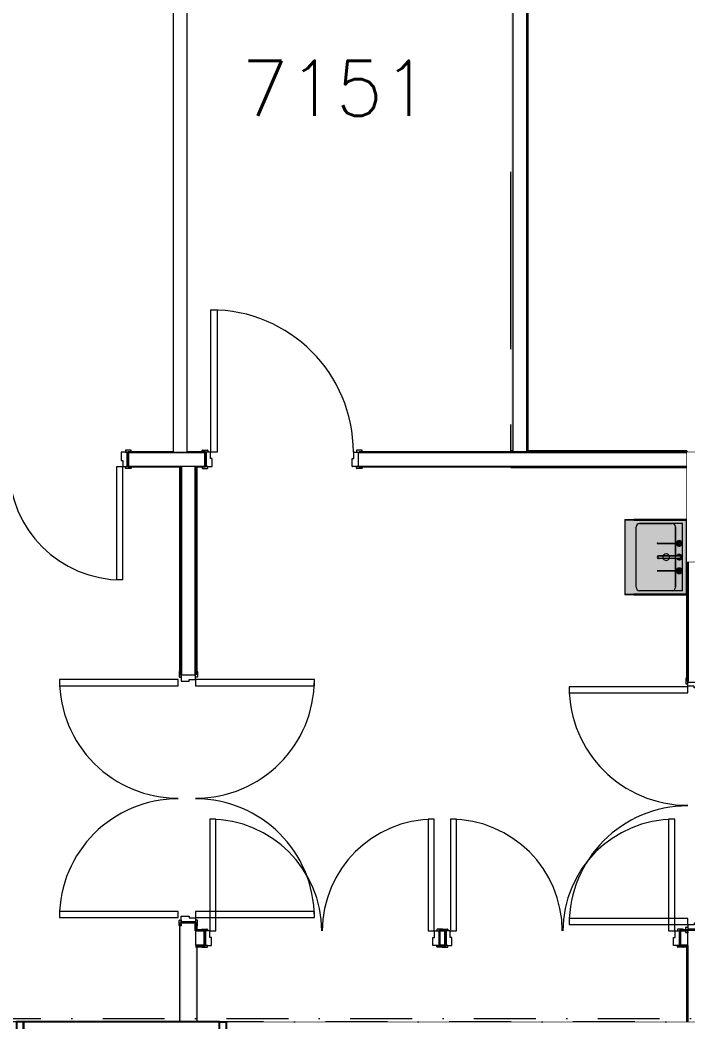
# Model space of a CAD drawing. Header units: millimetres. Extents: x -68474 to 336725, y -113450 to 40976.
# Drawn here: x 174750 to 179609, y -42750 to -35454 of the extents above; entities that cross this region are included whole.
import ezdxf

# ---------------------------------------------------------------- set-up
doc = ezdxf.new("R2010")
doc.units = ezdxf.units.MM
doc.header["$LTSCALE"] = 900
doc.linetypes.add('DASHDOT', pattern=[1, 0.5, -0.25, 0, -0.25])
for name, color, linetype, lineweight in [('9', 7, 'Continuous', 5), ('A-DETL-GENF', 92, 'Continuous', 15), ('A-DOOR', 31, 'Continuous', 15), ('A-WALL', 113, 'Continuous', 15), ('I-WALL', 2, 'Continuous', 15), ('P-SANR-FIXT', 6, 'Continuous', 15)]:
    doc.layers.add(name, color=color, linetype=linetype, lineweight=lineweight)
for name, color, linetype in [('s5152a$0$20', 7, 'Continuous'), ('s5152a$0$23', 7, 'Continuous'), ('s5152a$0$6', 7, 'Continuous'), ('s5152a$0$ROOM-NO', 4, 'Continuous')]:
    doc.layers.add(name, color=color, linetype=linetype)
doc.styles.add('s5152a$0$STANDARD', font='SIMPLEX')

# ---------------------------------------------------------------- blocks, each defined once
blk = doc.blocks.new('Basic Wall _ A-Gypsum Block-Internal-100mm-WithSkimCoat - ___-2801831-Level 7 - Proposed Works_GBP Submission 1')
at = {"layer": 'I-WALL'}
h = blk.add_hatch(color=31, dxfattribs=at)
h.paths.add_polyline_path([(178438.6, -38600), (178446.5, -38600), (178446.5, -34047.5), (178436.5, -34047.5), (178436.5, -38600)], flags=0)
h.paths.add_polyline_path([(178436.5, -33942.5), (178446.5, -33942.5), (178446.5, -28277.5), (178436.5, -28277.5), (178436.5, -29999.2)], flags=0)
for q in [(178446.5, -34047.5), (178436.5, -38600)]:
    blk.add_line((178446.5, -38600), q, dxfattribs=at)
blk = doc.blocks.new('Basic Wall _ A-Gypsum Block-Internal-100mm-WithSkimCoat - ___-2801830-Level 7 - Proposed Works_GBP Submission 1')
at = {"layer": 'I-WALL'}
h = blk.add_hatch(color=31, dxfattribs=at)
h.paths.add_polyline_path([(178331.5, -38600), (178331, -33812.5), (178321.5, -33812.5), (178321.5, -33840), (178324, -33840), (178324, -36560), (178321.5, -36560), (178321.5, -37850), (178324, -37850), (178324, -38400), (178321.5, -38400), (178321.5, -38600), (178329.3, -38600)], flags=0)
h.paths.add_polyline_path([(178331.5, -33707.5), (178331.5, -28277.5), (178321.5, -28277.7), (178321.5, -29135), (178331, -29135), (178331, -33685), (178321.5, -33685), (178321.5, -33707.5), (178331, -33707.5)], flags=0)
for p, q in [((178321.5, -37850), (178321.5, -36560)), ((178321.5, -38600), (178321.5, -38400)), ((178331.5, -38600), (178321.5, -38600))]:
    blk.add_line(p, q, dxfattribs=at)
blk = doc.blocks.new('Basic Wall _ A-Gypsum Block-Internal-100mm-WithSkimCoat - ___-2801801-Level 7 - Proposed Works_GBP Submission 1')
at = {"layer": 'I-WALL'}
blk.add_hatch(color=31, dxfattribs=at).paths.add_polyline_path([(178334, -38600.5), (179600, -38600), (179600, -38590.5), (178436.5, -38590.5), (178436.5, -38600), (178331.5, -38600), (178331.5, -38590.5), (178320, -38590.5), (178320, -38600.5), (178331.5, -38600.5)], flags=0)
for p, q in [((178331.5, -38590.5), (178320, -38590.5)), ((179600, -38590.5), (178436.5, -38590.5)), ((179600, -38590.5), (179600, -38600))]:
    blk.add_line(p, q, dxfattribs=at)
blk = doc.blocks.new('Basic Wall _ A-Gypsum Block-Internal-100mm-WithSkimCoat - ___-2801800-Level 7 - Proposed Works_GBP Submission 1')
at = {"layer": 'I-WALL'}
blk.add_hatch(color=31, dxfattribs=at).paths.add_polyline_path([(178320, -38715.5), (179600, -38715.5), (179600, -38705.5), (178320, -38705.5)], flags=0)
blk.add_line((179600, -38715.5), (178320, -38715.5), dxfattribs=at)
blk = doc.blocks.new('Basic Wall _ A-Gypsum Block-Internal-100mm-WithSkimCoat - ___-2801865-Level 7 - Proposed Works_GBP Submission 1')
at = {"layer": 'I-WALL'}
blk.add_hatch(color=31, dxfattribs=at).paths.add_polyline_path([(179607.5, -40220), (179607.5, -39400), (179600, -39400), (179600, -39640), (179597.5, -39640), (179597.5, -40220)], flags=0)
blk.add_line((179597.5, -39640), (179597.5, -40220), dxfattribs=at)
blk = doc.blocks.new('BASIN TYPE B - Wall mounted sink with 200mm min_ upstand on back and both sides - all stainless steel grade 316 finish-V9-Level 7 - Proposed Works_GBP Submission 1')
at = {"layer": 'P-SANR-FIXT'}
for points in [[(275, 115), (275, 500), (-275, 500), (-275, 115), (-270, 115), (-270, 495), (270, 495), (270, 115)], [(-100, 455), (-100, 465), (-114.1, 459.1), (-120, 445), (-114.1, 430.9), (-101, 425.4), (-101.8, 436), (-108.7, 440.5), (-107.6, 450.6), (-101, 454.4)], [(-100, 435), (-100, 436), (-107.8, 440.5), (-106.7, 450.1), (-108.7, 448.1), (-107.6, 439.4), (-101.8, 436)], [(-100, 445), (-100, 447.6), (-102.2, 446.4), (-100, 450), (-100, 454), (-107.8, 449.5), (-106.9, 440), (-100, 436), (-100, 440.2)], [(-80, 445), (-85.9, 459.1), (-100, 465), (-99.1, 454.5), (-91.3, 449.5), (-92.2, 439.5), (-99, 435), (-99, 425.4), (-85.9, 430.9), (-81, 442.5)], [(-92.2, 449.5), (-100, 454), (-100, 442.4), (-97.8, 443.6), (-100, 440), (-100, 436), (-92.2, 440.5)], [(-91.3, 450), (-92.2, 449.5), (-92.8, 440.2), (-91.3, 441.9)], [(0.1, 465), (-14, 459.1), (-19.9, 445), (-14, 430.9), (-7.5, 428.1), (-6.4, 451.3), (0.1, 455)], [(0.1, 453.1), (-0.8, 454.5), (-8.6, 450), (-7.5, 445), (-6.5, 448.8), (-3.7, 451.5), (0.1, 452.5)], [(7.5, 297), (7.2, 446.9), (5.2, 445.3), (6.5, 448.8), (3.8, 451.5), (0, 452.5), (-3.7, 451.5), (-6.5, 448.8), (-7.5, 445), (-7.1, 294.4), (-3.8, 290.3), (1.3, 289.4), (5.8, 292), (7.3, 295.8)], [(20.1, 445), (14.2, 459.1), (0.1, 465), (0.1, 455), (8.8, 450), (8.8, 440), (7.5, 437.9), (7.5, 428.1), (14.2, 430.9), (19.1, 442.5)], [(8.8, 447.5), (8.2, 450.3), (0.1, 455), (0.6, 452.4), (3.8, 451.5), (6.5, 448.7), (6.5, 446.3), (7.2, 446.9), (8.8, 440.1), (8.8, 446.9)], [(100, 455), (100, 465), (85.9, 459.1), (80, 445), (85.9, 430.9), (99, 425.4), (98.2, 436), (91.3, 440.5), (92.2, 450.5), (99.1, 454.5)], [(100, 454), (99.1, 454.5), (91.3, 449), (92.2, 439.5), (92.2, 440.5), (92.2, 449.5), (93.6, 450.3)], [(100, 445), (100, 454), (92.2, 449.5), (93.1, 440), (100, 436), (100, 442.4)], [(120, 445), (114.1, 459.1), (100, 465), (101, 454.4), (108.7, 449.5), (107.8, 439.5), (101, 435), (101, 425.4), (114.1, 430.9), (119, 442.5)], [(107.8, 449.5), (100, 454), (100, 436), (107.8, 440.5)], [(108.7, 450), (107.8, 449.5), (107.8, 440.5), (108.7, 441), (108.7, 445)], [(-99, 435), (-101, 435), (-100, 393), (-99, 393)], [(-99, 380.1), (-99, 393), (-101, 393), (-101, 357.7), (-99, 357.7), (-99, 368)], [(101, 435), (99, 435), (100, 393), (101, 393)], [(101, 368), (101, 393), (99, 393), (99, 357.7), (101, 357.7), (101, 363.6)], [(-99, 313.8), (-99, 357.7), (-101, 357.7), (-101, 313.8)], [(-99, 306), (-99, 313.8), (-101, 313.8), (-101, 306)], [(-99, 290), (-99, 300), (-101, 300), (-101, 290)], [(10, 295), (8.7, 300), (3.8, 290.3), (-1.5, 289.4), (-5.8, 292), (-7.5, 297), (-8.7, 300), (-10, 294.6), (-8.7, 290), (-5, 286.3), (0, 285), (5, 286.3), (8.8, 290.3), (9.9, 294.4)], [(101, 357.7), (99, 357.7), (99, 313.8), (101, 313.8)], [(101, 309), (101, 313.8), (99, 313.8), (99, 306), (101, 306)], [(101, 300), (99, 300), (99, 290), (101, 290)]]:
    blk.add_hatch(color=51, dxfattribs=at).paths.add_polyline_path(points, flags=0)
h = blk.add_hatch(color=51, dxfattribs=at)
h.paths.add_polyline_path([(270, 50), (270, 495), (-270, 495), (-270, 50), (201, 50)], flags=0)
h.paths.add_polyline_path([(245, 393), (244.1, 150.6), (241.7, 144.5), (237.7, 139.3), (232.5, 135.4), (226.5, 132.9), (220, 132), (-226.5, 132.9), (-232.5, 135.4), (-237.7, 139.3), (-241.7, 144.5), (-244.1, 150.6), (-245, 157), (-244.1, 399.4), (-241.7, 405.5), (-237.7, 410.7), (-232.5, 414.6), (-226.5, 417.1), (-220, 418), (-101, 418), (-101, 425.4), (-114.1, 430.9), (-120, 445), (-114.1, 459.1), (-100, 465), (-85.9, 459.1), (-80, 445), (-85.9, 430.9), (-99, 425), (-99, 418), (-7.5, 418), (-7.5, 428.1), (-14, 430.9), (-19.9, 445), (-14, 459.1), (0.1, 465), (14.2, 459.1), (20.1, 445), (14.2, 430.9), (7.5, 427.9), (7.5, 418), (99, 418), (99, 425.4), (85.9, 430.9), (80, 445), (85.9, 459.1), (100, 465), (114.1, 459.1), (120, 445), (114.1, 430.9), (101, 425), (101, 418), (226.5, 417.1), (232.5, 414.6), (237.7, 410.7), (241.7, 405.5), (244.1, 399.4)], flags=0)
h.paths.add_polyline_path([(-97.8, 443.6), (-100, 441.9), (-98.9, 441.9), (-98.5, 442.4)], flags=0)
h.paths.add_polyline_path([(-100, 448.1), (-101.1, 448.1), (-102.2, 446.4), (-100, 447.6)], flags=0)
h = blk.add_hatch(color=51, dxfattribs=at)
h.paths.add_polyline_path([(245, 363.6), (244.1, 399.4), (241.7, 405.5), (237.7, 410.7), (232.5, 414.6), (226.5, 417.1), (220, 418), (101, 418), (101, 306), (99, 306), (99, 418), (7.5, 418), (8.7, 300), (9.9, 294.4), (8.7, 290), (5, 286.3), (-1, 285.1), (-5.1, 286.4), (-8.7, 290), (-10, 295), (-8.7, 300), (-7.5, 300), (-7.5, 418), (-99, 418), (-99, 306), (-101, 306), (-101, 418), (-226.5, 417.1), (-232.5, 414.6), (-237.7, 410.7), (-241.7, 405.5), (-244.1, 399.4), (-245, 393), (-244.1, 150.6), (-241.7, 144.5), (-237.7, 139.3), (-232.5, 135.4), (-226.5, 132.9), (-220, 132), (226.5, 132.9), (232.5, 135.4), (237.7, 139.3), (241.7, 144.5), (244.1, 150.6), (245, 157)], flags=0)
h.paths.add_polyline_path([(101, 290), (99, 290), (99, 300), (101, 300)], flags=0)
h.paths.add_polyline_path([(-99, 300), (-99, 290), (-101, 290), (-101, 300)], flags=0)
h = blk.add_hatch(color=51, dxfattribs=at)
h.paths.add_polyline_path([(275, 82.5), (275, 115), (270, 115), (270, 50), (275, 50), (275, 69)], flags=0)
h.paths.add_polyline_path([(-270, 69), (-270, 115), (-275, 115), (-275, 50), (-270, 50), (-270, 58.7)], flags=0)
for p, q in [((-275, 224), (-275, 500)), ((-275, 500), (-275, 115)), ((-270, 495), (270, 495)), ((-270, 115), (-270, 495)), ((245, 470), (-245, 470)), ((-245, 470), (-245, 157)), ((-100, 285), (-100, 445)), ((35, 500), (275, 500)), ((275, 500), (35, 500)), ((100, 445), (100, 285)), ((245, 470), (245, 157)), ((270, 495), (270, 115)), ((275, 224), (275, 500)), ((275, 115), (275, 500)), ((-245, 157), (-245, 393)), ((220, 418), (-220, 418)), ((-220, 418), (-101, 418)), ((-99, 418), (-7.5, 418)), ((-9.6, 427.5), (-9.6, 295)), ((7.5, 418), (99, 418)), ((9.6, 427.4), (9.6, 295)), ((101, 418), (220, 418)), ((245, 393), (245, 157)), ((-275, 50), (-275, 115)), ((-270, 115), (-270, 50)), ((220, 132), (-220, 132)), ((220, 132), (-220, 132)), ((270, 50), (270, 115)), ((275, 115), (275, 50)), ((-275, 50), (-270, 50)), ((-270, 50), (270, 50)), ((270, 50), (275, 50))]:
    blk.add_line(p, q, dxfattribs=at)
at = {"layer": 'P-SANR-FIXT', "lineweight": 5}
for p, q in [((-101, 393), (-101, 435)), ((-99, 435), (-101, 435)), ((-101, 357.7), (-101, 393)), ((-99, 435), (-99, 393)), ((-99, 393), (-99, 357.7)), ((99, 393), (99, 435)), ((99, 435), (101, 435)), ((99, 357.7), (99, 393)), ((101, 435), (101, 393)), ((101, 393), (101, 357.7)), ((-101, 313.8), (-101, 357.7)), ((-99, 357.7), (-101, 357.7)), ((-101, 305), (-101, 313.8)), ((-99, 313.8), (-101, 313.8)), ((-99, 305), (-101, 305)), ((-101, 300), (-101, 305)), ((-101, 290), (-101, 300)), ((-99, 357.7), (-99, 313.8)), ((-99, 313.8), (-99, 305)), ((-99, 305), (-99, 300)), ((-99, 300), (-99, 290)), ((99, 313.8), (99, 357.7)), ((99, 357.7), (101, 357.7)), ((99, 305), (99, 313.8)), ((99, 313.8), (101, 313.8)), ((101, 305), (99, 305)), ((99, 300), (99, 305)), ((99, 290), (99, 300)), ((101, 357.7), (101, 313.8)), ((101, 313.8), (101, 305)), ((101, 305), (101, 300)), ((101, 300), (101, 290)), ((-101, 285), (-101, 290)), ((-101, 289.8), (-101, 285)), ((-101, 285), (-99, 285)), ((-99, 290), (-99, 285)), ((-99, 285), (-99, 289.8)), ((99, 285), (99, 290)), ((99, 289.8), (99, 285)), ((99, 285), (101, 285)), ((101, 290), (101, 285)), ((101, 285), (101, 289.8))]:
    blk.add_line(p, q, dxfattribs=at)
at = {"layer": 'P-SANR-FIXT', "lineweight": 5, "flags": 128}
for points in [[(-7.5, 445), (-7.5, 444.9), (-7.5, 444.8), (-7.5, 444.5), (-7.5, 444), (-7.5, 443.5), (-7.5, 442.9), (-7.5, 442.1), (-7.5, 441.2), (-7.5, 440.2), (-7.5, 439.1), (-7.5, 437.9), (-7.5, 436.5), (-7.5, 435.1), (-7.5, 433.5), (-7.5, 431.9), (-7.5, 430.2), (-7.5, 428.3), (-7.5, 426.4), (-7.5, 424.4), (-7.5, 422.3), (-7.5, 420.1), (-7.5, 417.8), (-7.5, 415.4), (-7.5, 413), (-7.5, 410.5), (-7.5, 408), (-7.5, 405.3), (-7.5, 402.7), (-7.5, 400), (-7.5, 397.2), (-7.5, 394.4), (-7.5, 391.5), (-7.5, 388.6), (-7.5, 385.7), (-7.5, 382.7), (-7.5, 379.8), (-7.5, 376.8), (-7.5, 373.8), (-7.5, 370.8), (-7.5, 367.8), (-7.5, 364.8), (-7.5, 361.8), (-7.5, 358.9), (-7.5, 355.9), (-7.5, 353), (-7.5, 350.1), (-7.5, 347.2), (-7.5, 344.3), (-7.5, 341.5), (-7.5, 338.8), (-7.5, 336.1), (-7.5, 333.4), (-7.5, 330.8), (-7.5, 328.3), (-7.5, 325.9), (-7.5, 323.5), (-7.5, 321.2), (-7.5, 318.9), (-7.5, 316.8), (-7.5, 314.7), (-7.5, 312.7), (-7.5, 310.8), (-7.5, 309), (-7.5, 307.3), (-7.5, 305.7), (-7.5, 304.2), (-7.5, 302.8), (-7.5, 301.6), (-7.5, 300.4), (-7.5, 299.3), (-7.5, 298.4), (-7.5, 297.6), (-7.5, 297)], [(7.5, 297), (7.5, 297.7), (7.5, 298.5), (7.5, 299.5), (7.5, 300.6), (7.5, 301.8), (7.5, 303.1), (7.5, 304.5), (7.5, 306), (7.5, 307.6), (7.5, 309.3), (7.5, 311.2), (7.5, 313.1), (7.5, 315.1), (7.5, 317.1), (7.5, 319.3), (7.5, 321.6), (7.5, 323.9), (7.5, 326.3), (7.5, 328.8), (7.5, 331.3), (7.5, 333.9), (7.5, 336.6), (7.5, 339.3), (7.5, 342), (7.5, 344.8), (7.5, 347.7), (7.5, 350.6), (7.5, 353.5), (7.5, 356.4), (7.5, 359.4), (7.5, 362.4), (7.5, 365.3), (7.5, 368.3), (7.5, 371.3), (7.5, 374.3), (7.5, 377.3), (7.5, 380.3), (7.5, 383.3), (7.5, 386.2), (7.5, 389.1), (7.5, 392), (7.5, 394.9), (7.5, 397.7), (7.5, 400.4), (7.5, 403.2), (7.5, 405.8), (7.5, 408.4), (7.5, 411), (7.5, 413.4), (7.5, 415.9), (7.5, 418.2), (7.5, 420.5), (7.5, 422.6), (7.5, 424.7), (7.5, 426.7), (7.5, 428.6), (7.5, 430.5), (7.5, 432.2), (7.5, 433.8), (7.5, 435.3), (7.5, 436.8), (7.5, 438.1), (7.5, 439.3), (7.5, 440.4), (7.5, 441.4), (7.5, 442.2), (7.5, 443), (7.5, 443.6), (7.5, 444.1), (7.5, 444.5), (7.5, 444.8), (7.5, 445), (7.5, 445)]]:
    blk.add_lwpolyline(points, dxfattribs=at)
at = {"layer": 'P-SANR-FIXT'}
for centre, radius, start, end in [((-100, 445), 20, 90, 270), ((-100, 445), 20, 270, 90), ((0.1, 445), 20, 298.33037, 241.0016), ((100, 445), 20, 90, 270), ((100, 445), 20, 270, 90), ((-220, 393), 25, 90, 180), ((-220, 393), 25, 90, 180), ((0, 350.5), 24.2, 90, 270), ((0, 350.5), 24.2, 270, 90), ((220, 393), 25, 360, 90), ((220, 393), 25, 0, 90), ((0, 295), 9.59, 180, 360), ((-220, 157), 25, 180, 270), ((-220, 157), 25, 180, 270), ((220, 157), 25, 270, 0), ((220, 157), 25, 270, 360)]:
    blk.add_arc(centre, radius, start, end, dxfattribs=at)
at = {"layer": 'P-SANR-FIXT', "lineweight": 5}
for centre, radius, start, end in [((-100, 445), 20, 90, 266.81802), ((-100, 445), 10, 90, 270), ((-100, 445), 8.97, 150, 210), ((-100, 445), 8.97, 90, 148.89287), ((-100, 445), 8.97, 211.10713, 270), ((-100, 445), 20, 273.18198, 90), ((-100, 445), 10, 270, 90), ((-100, 445), 8.97, 270, 90), ((0.1, 445), 20, 90, 245.80962), ((0.1, 445), 10, 90, 218.74987), ((0.1, 445), 20, 293.53932, 90), ((0.1, 445), 10, 321.25274, 90), ((100, 445), 20, 90, 266.81802), ((100, 445), 10, 90, 270), ((100, 445), 8.97, 90, 270), ((100, 445), 20, 273.18198, 90), ((100, 445), 10, 270, 90), ((100, 445), 8.97, 270, 90), ((0, 295), 10, 139.0486, 180), ((0, 295), 10, 180, 0), ((0, 295), 10, 0, 40.9514)]:
    blk.add_arc(centre, radius, start, end, dxfattribs=at)
blk.add_open_spline([(-7.5, 297), (-7.5, 295.8), (-7.2, 294.2), (-6, 292.3), (-4.9, 291.1), (-3.5, 290.1), (-2.2, 289.6), (-1.2, 289.3), (-0.1, 289.2), (1.2, 289.3), (2.6, 289.7), (3.8, 290.3), (4.9, 291.1), (6.1, 292.3), (7.2, 294.3), (7.5, 296), (7.5, 297)], degree=3, knots=[-1, -1, -1, -1, -0.861111, -0.791667, -0.722222, -0.652778, -0.583333, -0.548611, -0.513889, -0.444444, -0.388889, -0.333333, -0.277778, -0.222222, -0.111111, 0, 0, 0, 0], dxfattribs=at)
blk = doc.blocks.new('Basic Wall _ A-Gypsum Block-Internal-100mm-WithSkimCoat - ___-2801851-Level 7 - Proposed Works_GBP Submission 1')
at = {"layer": 'I-WALL'}
blk.add_hatch(color=31, dxfattribs=at).paths.add_polyline_path([(176037.5, -40218.8), (176037.5, -38705.5), (176027.5, -38705.5), (176027.5, -40218.8)], flags=0)
h = blk.add_hatch(color=31, dxfattribs=at)
h.paths.add_polyline_path([(176027.5, -42750), (176037.5, -42750), (176037.5, -42192.5), (176027.5, -42192.5), (176027.5, -42343.4)], flags=0)
h.paths.add_polyline_path([(176027.5, -42087.5), (176037.5, -42087.5), (176037.5, -42028.8), (176027.5, -42028.8)], flags=0)
for p, q in [((176037.5, -40218.8), (176037.5, -38705.5)), ((176037.5, -40218.8), (176027.5, -40218.8)), ((176027.5, -42028.8), (176037.5, -42028.8)), ((176037.5, -42087.5), (176037.5, -42028.8)), ((176037.5, -42750), (176037.5, -42192.5))]:
    blk.add_line(p, q, dxfattribs=at)
blk = doc.blocks.new('Basic Wall _ A-Gypsum Block-Internal-100mm-WithSkimCoat - ___-2801850-Level 7 - Proposed Works_GBP Submission 1')
at = {"layer": 'I-WALL'}
for points in [[(175922.5, -40218.8), (175922.5, -38705.5), (175912.5, -38705.6), (175912.5, -40218.8)], [(175922.5, -42750), (175922.5, -42028.8), (175912.5, -42028.8), (175912.5, -42750)]]:
    blk.add_hatch(color=31, dxfattribs=at).paths.add_polyline_path(points, flags=0)
for p, q in [((175912.5, -40218.8), (175912.5, -38705.5)), ((175922.5, -40218.8), (175912.5, -40218.8)), ((175912.5, -42028.8), (175922.5, -42028.8)), ((175912.5, -42750), (175912.5, -42028.8))]:
    blk.add_line(p, q, dxfattribs=at)
blk = doc.blocks.new('A-Generic-Doorset-Single_Internal-RyderBP - Type 01 - 910 x 2100mm _ L20_TBC _ GRP Leaf  _ GRP Frame _ dB _ Vision Panel-5424779-Level 7 - Proposed Works_GBP Submission 1')
at = {"layer": 'A-DETL-GENF'}
for p, q in [((-427, 52.5), (-427, 63.5)), ((-417, 52.5), (-427, 52.5)), ((-424, 66.5), (-388, 66.5)), ((-417, 54.5), (-417, 52.5)), ((-407, 54.5), (-417, 54.5)), ((-407, 52.5), (-407, 54.5)), ((-385, 52.5), (-407, 52.5)), ((-385, 63.5), (-385, 52.5)), ((485, 63.5), (485, 52.5)), ((485, 63.5), (485, 52.5)), ((485, 52.5), (507, 52.5)), ((485, 52.5), (507, 52.5)), ((524, 66.5), (488, 66.5)), ((524, 66.5), (488, 66.5)), ((507, 54.5), (517, 54.5)), ((507, 52.5), (507, 54.5)), ((507, 54.5), (517, 54.5)), ((507, 52.5), (507, 54.5)), ((517, 54.5), (517, 52.5)), ((517, 54.5), (517, 52.5)), ((517, 52.5), (527, 52.5)), ((517, 52.5), (527, 52.5)), ((527, 52.5), (527, 63.5)), ((527, 52.5), (527, 63.5)), ((-417, -52.5), (-427, -52.5)), ((-427, -52.5), (-427, -63.5)), ((-424, -66.5), (-388, -66.5)), ((-417, -54.5), (-417, -52.5)), ((-407, -54.5), (-417, -54.5)), ((-407, -52.5), (-407, -54.5)), ((-385, -52.5), (-407, -52.5)), ((-385, -63.5), (-385, -52.5)), ((423, -878.5), (423, -52.5)), ((423, -52.5), (463, -52.5)), ((463, -52.5), (463, -878.5)), ((485, -52.5), (507, -52.5)), ((485, -63.5), (485, -52.5)), ((485, -52.5), (507, -52.5)), ((485, -63.5), (485, -52.5)), ((524, -66.5), (488, -66.5)), ((524, -66.5), (488, -66.5)), ((507, -52.5), (507, -54.5)), ((507, -52.5), (507, -54.5)), ((507, -54.5), (517, -54.5)), ((507, -54.5), (517, -54.5)), ((517, -52.5), (527, -52.5)), ((517, -54.5), (517, -52.5)), ((517, -52.5), (527, -52.5)), ((517, -54.5), (517, -52.5)), ((527, -52.5), (527, -63.5)), ((527, -52.5), (527, -63.5)), ((463, -878.5), (423, -878.5))]:
    blk.add_line(p, q, dxfattribs=at)
for centre, radius, start, end in [((-424, 63.5), 3, 90, 180), ((-388, 63.5), 3, 360, 90), ((488, 63.5), 3, 90, 180), ((488, 63.5), 3, 90, 180), ((524, 63.5), 3, 360, 90), ((524, 63.5), 3, 360, 90), ((-424, -63.5), 3, 180, 270), ((-388, -63.5), 3, 270, 360), ((463, -52.5), 826, 180, 270), ((488, -63.5), 3, 180, 270), ((488, -63.5), 3, 180, 270), ((524, -63.5), 3, 270, 360), ((524, -63.5), 3, 270, 360)]:
    blk.add_arc(centre, radius, start, end, dxfattribs=at)
at = {"layer": 'A-DOOR'}
for p, q in [((-405, 52.5), (-357, 52.5)), ((-405, 52.5), (-354, 52.5)), ((-398, -52.5), (-398, 52.5)), ((-354, 52.5), (-354, -9.5)), ((-354, 49.5), (-354, -6.5)), ((454, 52.5), (454, -9.5)), ((505, 52.5), (454, 52.5)), ((454, 49.5), (454, -6.5)), ((505, 52.5), (457, 52.5)), ((498, -52.5), (498, 52.5)), ((-369, -52.5), (-405, -52.5)), ((-366, -52.5), (-405, -52.5)), ((-366, -9.5), (-366, -49.5)), ((-357, -9.5), (-366, -9.5)), ((-366, -9.5), (-366, -52.5)), ((-354, -9.5), (-366, -9.5)), ((454, -9.5), (466, -9.5)), ((457, -9.5), (466, -9.5)), ((466, -9.5), (466, -52.5)), ((466, -52.5), (505, -52.5))]:
    blk.add_line(p, q, dxfattribs=at)
for centre, start, end in [((-357, 49.5), 360, 90), ((457, 49.5), 90, 180), ((-369, -49.5), 270, 360), ((-357, -6.5), 270, 360), ((457, -6.5), 180, 270)]:
    blk.add_arc(centre, 3, start, end, dxfattribs=at)
blk = doc.blocks.new('Basic Wall _ A-Gypsum Block-Internal-100mm-WithSkimCoat - ___-2801919-Level 7 - Proposed Works_GBP Submission 1')
at = {"layer": 'I-WALL'}
for points in [[(176027.7, -42202.5), (176092.5, -42202.5), (176092.5, -42192.5), (176027.5, -42192.5), (176027.5, -42202.5)], [(177842.5, -42202.5), (177842.5, -42192.5), (177802.5, -42192.5), (177802.5, -42202.5)], [(179607.5, -42202.5), (179607.4, -42192.5), (179552.5, -42192.5), (179552.5, -42202.5), (179607.3, -42202.5)]]:
    blk.add_hatch(color=31, dxfattribs=at).paths.add_polyline_path(points, flags=0)
for p, q in [((176027.5, -42202.5), (176092.5, -42202.5)), ((176092.5, -42192.5), (176092.5, -42202.5)), ((177802.5, -42202.5), (177802.5, -42192.5)), ((177802.5, -42202.5), (177842.5, -42202.5)), ((177842.5, -42192.5), (177842.5, -42202.5)), ((179552.5, -42202.5), (179552.5, -42192.5)), ((179552.5, -42202.5), (179607.5, -42202.5))]:
    blk.add_line(p, q, dxfattribs=at)
blk = doc.blocks.new('Basic Wall _ A-Gypsum Block-Internal-100mm-WithSkimCoat - ___-2801918-Level 7 - Proposed Works_GBP Submission 1')
at = {"layer": 'I-WALL'}
for points in [[(176092.5, -42087.5), (176092.5, -42077.5), (176027.5, -42077.5), (176027.5, -42087.5)], [(177842.5, -42087.5), (177842.5, -42077.5), (177802.5, -42077.5), (177802.5, -42087.5)], [(179607.5, -42087.5), (179607.5, -42077.5), (179552.5, -42077.5), (179552.5, -42087.5)]]:
    blk.add_hatch(color=31, dxfattribs=at).paths.add_polyline_path(points, flags=0)
for p, q in [((176027.5, -42077.5), (176092.5, -42077.5)), ((176092.5, -42077.5), (176092.5, -42087.5)), ((177802.5, -42087.5), (177802.5, -42077.5)), ((177802.5, -42077.5), (177842.5, -42077.5)), ((177842.5, -42077.5), (177842.5, -42087.5)), ((179552.5, -42087.5), (179552.5, -42077.5)), ((179552.5, -42077.5), (179607.5, -42077.5)), ((179607.5, -42077.5), (179607.5, -42078.8))]:
    blk.add_line(p, q, dxfattribs=at)
blk = doc.blocks.new('Basic Wall _ A-Gypsum Block-Internal-100mm-WithSkimCoat - ___-5436520-Level 7 - Proposed Works_GBP Submission 1')
at = {"layer": 'I-WALL'}
blk.add_hatch(color=31, dxfattribs=at).paths.add_polyline_path([(179597.5, -40268.8), (179607.5, -40268.8), (179607.5, -40220), (179597.5, -40220)], flags=0)
h = blk.add_hatch(color=31, dxfattribs=at)
h.paths.add_polyline_path([(179597.5, -42750), (179607.5, -42750), (179607.4, -42192.5), (179597.5, -42192.5), (179597.5, -42647.5)], flags=0)
h.paths.add_polyline_path([(179597.5, -42087.5), (179607.5, -42087.5), (179607.5, -42078.8), (179597.5, -42078.8)], flags=0)
for p, q in [((179597.5, -40220), (179597.5, -40268.8)), ((179607.5, -40268.8), (179597.5, -40268.8)), ((179597.5, -42078.8), (179607.5, -42078.8)), ((179597.5, -42078.8), (179597.5, -42087.5)), ((179597.5, -42192.5), (179597.5, -42750))]:
    blk.add_line(p, q, dxfattribs=at)
blk = doc.blocks.new('A-Generic-Doorset-Double_Internal-RyderBP - Type 05 - 1810 x 2100mm _ L20_TBC _ GRP Leaf _ Stainless Steel Frame _ dB _ Dual Swing-5459211-Level 7 - Proposed Works_GBP Submission 1')
at = {"layer": 'A-DETL-GENF'}
for p, q in [((-822.5, 916), (-866.5, 916)), ((-866.5, 916), (-866.5, 52.5)), ((-822.5, 52.5), (-822.5, 916)), ((865, 916), (821, 916)), ((821, 916), (821, 52.5)), ((865, 52.5), (865, 916)), ((-927, 52.5), (-927, 63.5)), ((-917, 52.5), (-927, 52.5)), ((-924, 66.5), (-888, 66.5)), ((-917, 54.5), (-917, 52.5)), ((-907, 54.5), (-917, 54.5)), ((-907, 52.5), (-907, 54.5)), ((-885, 52.5), (-907, 52.5)), ((-885, 63.5), (-885, 52.5)), ((-866.5, 52.5), (-822.5, 52.5)), ((821, 52.5), (865, 52.5)), ((885, 63.5), (885, 52.5)), ((885, 52.5), (907, 52.5)), ((924, 66.5), (888, 66.5)), ((907, 54.5), (917, 54.5)), ((907, 52.5), (907, 54.5)), ((917, 54.5), (917, 52.5)), ((917, 52.5), (927, 52.5)), ((927, 52.5), (927, 63.5)), ((-917, -52.5), (-927, -52.5)), ((-927, -52.5), (-927, -63.5)), ((-924, -66.5), (-888, -66.5)), ((-917, -54.5), (-917, -52.5)), ((-907, -54.5), (-917, -54.5)), ((-907, -52.5), (-907, -54.5)), ((-885, -52.5), (-907, -52.5)), ((-885, -63.5), (-885, -52.5)), ((885, -52.5), (907, -52.5)), ((885, -63.5), (885, -52.5)), ((924, -66.5), (888, -66.5)), ((907, -52.5), (907, -54.5)), ((907, -54.5), (917, -54.5)), ((917, -52.5), (927, -52.5)), ((917, -54.5), (917, -52.5)), ((927, -52.5), (927, -63.5)), ((-822.5, -75), (-866.5, -75)), ((-866.5, -75), (-866.5, -938.5)), ((-822.5, -938.5), (-822.5, -75)), ((821, -75), (821, -938.5)), ((865, -75), (821, -75)), ((865, -938.5), (865, -75)), ((-866.5, -938.5), (-822.5, -938.5)), ((821, -938.5), (865, -938.5))]:
    blk.add_line(p, q, dxfattribs=at)
for centre, radius, start, end in [((-866.5, 52.5), 863.5, 0, 90), ((865, 52.5), 863.5, 90, 180), ((-924, 63.5), 3, 90, 180), ((-888, 63.5), 3, 0, 90), ((888, 63.5), 3, 90, 180), ((924, 63.5), 3, 0, 90), ((-924, -63.5), 3, 180, 270), ((-888, -63.5), 3, 270, 0), ((888, -63.5), 3, 180, 270), ((924, -63.5), 3, 270, 0), ((-866.5, -75), 863.5, 270, 0), ((865, -75), 863.5, 180, 270)]:
    blk.add_arc(centre, radius, start, end, dxfattribs=at)
at = {"layer": 'A-DOOR'}
for p, q in [((-868, 52.5), (-905, 52.5)), ((-898, 52.5), (-898, -52.5)), ((-868, 5.5), (-868, 52.5)), ((-856, 5.5), (-868, 5.5)), ((-856, -52.5), (-856, 5.5)), ((856, 5.5), (868, 5.5)), ((856, -52.5), (856, 5.5)), ((868, 52.5), (905, 52.5)), ((868, 5.5), (868, 52.5)), ((898, 52.5), (898, -52.5)), ((-905, -52.5), (-856, -52.5)), ((905, -52.5), (856, -52.5))]:
    blk.add_line(p, q, dxfattribs=at)
blk = doc.blocks.new('A-Generic-Doorset-Double_Internal-RyderBP - Type 18 - 1710 x 2100mm _ L20_TBC _ Stainless Steef Leaf _ Stainless Steel Frame _ dB _ Dual Swing-5485404-Level 7 - Proposed Works_GBP Submission 1')
at = {"layer": 'A-DETL-GENF'}
for p, q in [((-772.5, 866), (-816.5, 866)), ((-816.5, 866), (-816.5, 52.5)), ((-772.5, 52.5), (-772.5, 866)), ((815, 866), (771, 866)), ((771, 866), (771, 52.5)), ((815, 52.5), (815, 866)), ((-877, 52.5), (-877, 63.5)), ((-867, 52.5), (-877, 52.5)), ((-874, 66.5), (-838, 66.5)), ((-867, 54.5), (-867, 52.5)), ((-857, 54.5), (-867, 54.5)), ((-857, 52.5), (-857, 54.5)), ((-835, 52.5), (-857, 52.5)), ((-835, 63.5), (-835, 52.5)), ((-816.5, 52.5), (-772.5, 52.5)), ((771, 52.5), (815, 52.5)), ((835, 63.5), (835, 52.5)), ((835, 52.5), (857, 52.5)), ((874, 66.5), (838, 66.5)), ((857, 54.5), (867, 54.5)), ((857, 52.5), (857, 54.5)), ((867, 54.5), (867, 52.5)), ((867, 52.5), (877, 52.5)), ((877, 52.5), (877, 63.5)), ((-867, -52.5), (-877, -52.5)), ((-877, -52.5), (-877, -63.5)), ((-874, -66.5), (-838, -66.5)), ((-867, -54.5), (-867, -52.5)), ((-857, -54.5), (-867, -54.5)), ((-857, -52.5), (-857, -54.5)), ((-835, -52.5), (-857, -52.5)), ((-835, -63.5), (-835, -52.5)), ((835, -52.5), (857, -52.5)), ((835, -63.5), (835, -52.5)), ((874, -66.5), (838, -66.5)), ((857, -52.5), (857, -54.5)), ((857, -54.5), (867, -54.5)), ((867, -52.5), (877, -52.5)), ((867, -54.5), (867, -52.5)), ((877, -52.5), (877, -63.5))]:
    blk.add_line(p, q, dxfattribs=at)
for centre, radius, start, end in [((-816.5, 52.5), 813.5, 0, 90), ((815, 52.5), 813.5, 90, 180), ((-874, 63.5), 3, 90, 180), ((-838, 63.5), 3, 0, 90), ((838, 63.5), 3, 90, 180), ((874, 63.5), 3, 0, 90), ((-874, -63.5), 3, 180, 270), ((-838, -63.5), 3, 270, 0), ((838, -63.5), 3, 180, 270), ((874, -63.5), 3, 270, 0)]:
    blk.add_arc(centre, radius, start, end, dxfattribs=at)
at = {"layer": 'A-DOOR'}
for p, q in [((-818, 52.5), (-855, 52.5)), ((-848, 52.5), (-848, -52.5)), ((-818, 5.5), (-818, 52.5)), ((-806, 5.5), (-818, 5.5)), ((-806, -52.5), (-806, 5.5)), ((806, 5.5), (818, 5.5)), ((806, -52.5), (806, 5.5)), ((818, 52.5), (855, 52.5)), ((818, 5.5), (818, 52.5)), ((848, 52.5), (848, -52.5)), ((-855, -52.5), (-806, -52.5)), ((855, -52.5), (806, -52.5))]:
    blk.add_line(p, q, dxfattribs=at)
blk = doc.blocks.new('A-Generic-Doorset-Single_Internal-RyderBP - Type 02 - 1120 x 2100mm _ L20_TBC _ GRP Leaf  _ GRP Frame _ dB-4782836-Level 7 - Proposed Works_GBP Submission 1')
at = {"layer": 'A-DETL-GENF'}
for p, q in [((-532, 52.5), (-532, 63.5)), ((-522, 52.5), (-532, 52.5)), ((-529, 66.5), (-493, 66.5)), ((-522, 54.5), (-522, 52.5)), ((-512, 54.5), (-522, 54.5)), ((-512, 52.5), (-512, 54.5)), ((-490, 52.5), (-512, 52.5)), ((-490, 63.5), (-490, 52.5)), ((590, 63.5), (590, 52.5)), ((590, 63.5), (590, 52.5)), ((590, 52.5), (612, 52.5)), ((590, 52.5), (612, 52.5)), ((629, 66.5), (593, 66.5)), ((629, 66.5), (593, 66.5)), ((612, 54.5), (622, 54.5)), ((612, 52.5), (612, 54.5)), ((612, 54.5), (622, 54.5)), ((612, 52.5), (612, 54.5)), ((622, 54.5), (622, 52.5)), ((622, 54.5), (622, 52.5)), ((622, 52.5), (632, 52.5)), ((622, 52.5), (632, 52.5)), ((632, 52.5), (632, 63.5)), ((632, 52.5), (632, 63.5)), ((-522, -52.5), (-532, -52.5)), ((-532, -52.5), (-532, -63.5)), ((-529, -66.5), (-493, -66.5)), ((-522, -54.5), (-522, -52.5)), ((-512, -54.5), (-522, -54.5)), ((-512, -52.5), (-512, -54.5)), ((-490, -52.5), (-512, -52.5)), ((-490, -63.5), (-490, -52.5)), ((524, -1088.5), (524, -52.5)), ((524, -52.5), (568, -52.5)), ((568, -52.5), (568, -1088.5)), ((590, -52.5), (612, -52.5)), ((590, -63.5), (590, -52.5)), ((590, -52.5), (612, -52.5)), ((590, -63.5), (590, -52.5)), ((629, -66.5), (593, -66.5)), ((629, -66.5), (593, -66.5)), ((612, -52.5), (612, -54.5)), ((612, -52.5), (612, -54.5)), ((612, -54.5), (622, -54.5)), ((612, -54.5), (622, -54.5)), ((622, -52.5), (632, -52.5)), ((622, -54.5), (622, -52.5)), ((622, -52.5), (632, -52.5)), ((622, -54.5), (622, -52.5)), ((632, -52.5), (632, -63.5)), ((632, -52.5), (632, -63.5)), ((568, -1088.5), (524, -1088.5))]:
    blk.add_line(p, q, dxfattribs=at)
for centre, radius, start, end in [((-529, 63.5), 3, 90, 180), ((-493, 63.5), 3, 360, 90), ((593, 63.5), 3, 90, 180), ((593, 63.5), 3, 90, 180), ((629, 63.5), 3, 360, 90), ((629, 63.5), 3, 360, 90), ((-529, -63.5), 3, 180, 270), ((-493, -63.5), 3, 270, 360), ((568, -52.5), 1036, 180, 270), ((593, -63.5), 3, 180, 270), ((593, -63.5), 3, 180, 270), ((629, -63.5), 3, 270, 360), ((629, -63.5), 3, 270, 360)]:
    blk.add_arc(centre, radius, start, end, dxfattribs=at)
at = {"layer": 'A-DOOR'}
for p, q in [((-510, 52.5), (-462, 52.5)), ((-510, 52.5), (-459, 52.5)), ((-503, -52.5), (-503, 52.5)), ((-459, 52.5), (-459, -5.5)), ((-459, 49.5), (-459, -2.5)), ((559, 52.5), (559, -5.5)), ((610, 52.5), (559, 52.5)), ((559, 49.5), (559, -2.5)), ((610, 52.5), (562, 52.5)), ((603, -52.5), (603, 52.5)), ((-474, -52.5), (-510, -52.5)), ((-471, -52.5), (-510, -52.5)), ((-471, -5.5), (-471, -49.5)), ((-462, -5.5), (-471, -5.5)), ((-471, -5.5), (-471, -52.5)), ((-459, -5.5), (-471, -5.5)), ((559, -5.5), (571, -5.5)), ((562, -5.5), (571, -5.5)), ((571, -5.5), (571, -52.5)), ((571, -52.5), (610, -52.5))]:
    blk.add_line(p, q, dxfattribs=at)
for centre, start, end in [((-462, 49.5), 360, 90), ((562, 49.5), 90, 180), ((-474, -49.5), 270, 360), ((-462, -2.5), 270, 360), ((562, -2.5), 180, 270)]:
    blk.add_arc(centre, 3, start, end, dxfattribs=at)

msp = doc.modelspace()

# ---------------------------------------------------------------- linework, layer by layer
at = {"layer": '9', "color": 1, "linetype": 'DASHDOT'}
msp.add_lwpolyline([(158050, -49575), (158050, -49550), (158249.9, -49550), (158249.9, -42725), (201749.8, -42725), (201749.8, -49550), (201949.8, -49550), (201949.8, -49575), (201724.8, -49575), (201724.8, -42750), (158275, -42750), (158275, -49575)], close=True, dxfattribs=at)
at = {"layer": 'A-WALL'}
for p, q in [((175863.82463, -28175.01623), (175863.82463, -38600.5)), ((175963.82463, -28275.01623), (175963.82463, -38600.5)), ((178334.00337, -28277.51623), (178334.00337, -38600.02788)), ((178434.00337, -28277.51623), (178434.00337, -38600.02788)), ((175536.90799, -38603), (176096.82209, -38603)), ((175863.82463, -38600.5), (175963.82463, -38600.5)), ((177216.82209, -38603), (179600, -38603)), ((175536.90799, -38703), (176096.82209, -38703)), ((176025, -38705.5), (175925, -38705.5)), ((175925, -38705.5), (175925, -40218.75)), ((176025, -38705.5), (176025, -40218.75)), ((177216.82209, -38703), (179600, -38703)), ((176092.5, -42090), (176027.5, -42090)), ((176027.5, -42090), (176027.5, -42190)), ((177842.5, -42090), (177802.5, -42090)), ((179607.5, -42090), (179552.5, -42090)), ((179607.5, -42190), (179607.5, -42090)), ((176092.5, -42190), (176027.5, -42190)), ((177842.5, -42190), (177802.5, -42190)), ((179607.5, -42190), (179552.5, -42190))]:
    msp.add_line(p, q, dxfattribs=at)
at = {"layer": 'I-WALL', "lineweight": 25}
for p, q in [((175861.32463, -38600.5), (175536.90799, -38600.5)), ((175536.90799, -38600.5), (175536.90799, -38705.5)), ((176096.82209, -38600.5), (175966.32463, -38600.5)), ((176096.82209, -38705.5), (176096.82209, -38600.5)), ((179600, -38600.5), (177216.82209, -38600.5)), ((175536.90799, -38705.5), (175922.5, -38705.5)), ((175922.5, -38705.5), (175922.5, -40218.75)), ((176027.5, -40218.75), (176027.5, -38705.5)), ((176027.5, -38705.5), (176096.82209, -38705.5)), ((177216.82209, -38705.5), (179600, -38705.5)), ((179607.5, -39400), (179607.5, -40268.75)), ((176027.5, -42028.75), (175922.5, -42028.75)), ((176027.5, -42087.5), (176027.5, -42028.75)), ((176092.5, -42087.5), (176027.5, -42087.5)), ((176092.5, -42192.5), (176092.5, -42087.5)), ((177842.5, -42087.5), (177802.5, -42087.5)), ((177802.5, -42087.5), (177802.5, -42192.5)), ((177842.5, -42192.5), (177842.5, -42087.5)), ((179607.5, -42087.5), (179552.5, -42087.5)), ((179552.5, -42087.5), (179552.5, -42192.5)), ((179607.5, -42087.5), (179607.5, -42078.75)), ((179607.5, -42078.75), (179712.5, -42078.75)), ((176027.5, -42192.5), (176092.5, -42192.5)), ((177802.5, -42192.5), (177842.5, -42192.5)), ((179552.5, -42192.5), (179607.5, -42192.5)), ((179607.5, -42750), (179607.5, -42192.5))]:
    msp.add_line(p, q, dxfattribs=at)
at = {"layer": 's5152a$0$20', "color": 2, "linetype": 'Continuous', "const_width": 5}
msp.add_lwpolyline([(176250, -42900), (183750, -42900), (183750, -42750), (176250, -42750)], close=True, dxfattribs=at)
at = {"layer": 's5152a$0$23', "color": 10, "linetype": 'Continuous'}
for points in [[(174775, -42750), (174725, -42750), (174725, -42900), (174775, -42900)], [(174775, -42820), (176200, -42820), (176200, -42750), (174775, -42750)], [(176200, -42750), (176250, -42750), (176250, -42900), (176200, -42900)]]:
    msp.add_lwpolyline(points, close=True, dxfattribs=at)
at = {"layer": 's5152a$0$6', "color": 3, "linetype": 'Continuous', "const_width": 5}
msp.add_lwpolyline([(180400, -39400), (179600, -39400), (179600, -38600), (180400, -38600)], close=True, dxfattribs=at)

# ---------------------------------------------------------------- block references
at = {"layer": 'A-DOOR'}
for name, p, rotation in [('A-Generic-Doorset-Single_Internal-RyderBP - Type 02 - 1120 x 2100mm _ L20_TBC _ GRP Leaf  _ GRP Frame _ dB-4782836-Level 7 - Proposed Works_GBP Submission 1', (176706.82209, -38653), 180), ('A-Generic-Doorset-Double_Internal-RyderBP - Type 05 - 1810 x 2100mm _ L20_TBC _ GRP Leaf _ Stainless Steel Frame _ dB _ Dual Swing-5459211-Level 7 - Proposed Works_GBP Submission 1', (175975, -41123.75), 270), ('A-Generic-Doorset-Double_Internal-RyderBP - Type 05 - 1810 x 2100mm _ L20_TBC _ GRP Leaf _ Stainless Steel Frame _ dB _ Dual Swing-5459211-Level 7 - Proposed Works_GBP Submission 1', (179660, -41173.75), 90)]:
    msp.add_blockref(name, p, dxfattribs=dict(at, rotation=rotation))
for name, p in [('A-Generic-Doorset-Single_Internal-RyderBP - Type 01 - 910 x 2100mm _ L20_TBC _ GRP Leaf  _ GRP Frame _ dB _ Vision Panel-5424779-Level 7 - Proposed Works_GBP Submission 1', (175031.90799, -38653)), ('A-Generic-Doorset-Double_Internal-RyderBP - Type 18 - 1710 x 2100mm _ L20_TBC _ Stainless Steef Leaf _ Stainless Steel Frame _ dB _ Dual Swing-5485404-Level 7 - Proposed Works_GBP Submission 1', (176947.5, -42140)), ('A-Generic-Doorset-Double_Internal-RyderBP - Type 18 - 1710 x 2100mm _ L20_TBC _ Stainless Steef Leaf _ Stainless Steel Frame _ dB _ Dual Swing-5485404-Level 7 - Proposed Works_GBP Submission 1', (178697.5, -42140))]:
    msp.add_blockref(name, p, dxfattribs=at)
at = {"layer": 'I-WALL'}
for name in ['Basic Wall _ A-Gypsum Block-Internal-100mm-WithSkimCoat - ___-2801830-Level 7 - Proposed Works_GBP Submission 1', 'Basic Wall _ A-Gypsum Block-Internal-100mm-WithSkimCoat - ___-2801831-Level 7 - Proposed Works_GBP Submission 1', 'Basic Wall _ A-Gypsum Block-Internal-100mm-WithSkimCoat - ___-2801801-Level 7 - Proposed Works_GBP Submission 1', 'Basic Wall _ A-Gypsum Block-Internal-100mm-WithSkimCoat - ___-2801850-Level 7 - Proposed Works_GBP Submission 1', 'Basic Wall _ A-Gypsum Block-Internal-100mm-WithSkimCoat - ___-2801851-Level 7 - Proposed Works_GBP Submission 1', 'Basic Wall _ A-Gypsum Block-Internal-100mm-WithSkimCoat - ___-2801800-Level 7 - Proposed Works_GBP Submission 1', 'Basic Wall _ A-Gypsum Block-Internal-100mm-WithSkimCoat - ___-2801865-Level 7 - Proposed Works_GBP Submission 1', 'Basic Wall _ A-Gypsum Block-Internal-100mm-WithSkimCoat - ___-5436520-Level 7 - Proposed Works_GBP Submission 1', 'Basic Wall _ A-Gypsum Block-Internal-100mm-WithSkimCoat - ___-2801918-Level 7 - Proposed Works_GBP Submission 1', 'Basic Wall _ A-Gypsum Block-Internal-100mm-WithSkimCoat - ___-2801919-Level 7 - Proposed Works_GBP Submission 1']:
    msp.add_blockref(name, (0, 0), dxfattribs=at)
at = {"layer": 'P-SANR-FIXT', "rotation": 269.9999999999996}
msp.add_blockref('BASIN TYPE B - Wall mounted sink with 200mm min_ upstand on back and both sides - all stainless steel grade 316 finish-V9-Level 7 - Proposed Works_GBP Submission 1', (179100, -39365), dxfattribs=at)

# ---------------------------------------------------------------- texts
at = {"layer": 's5152a$0$ROOM-NO', "style": 's5152a$0$STANDARD'}
msp.add_text('7151', height=400, dxfattribs=at).set_placement((176360.88374, -36151.1116))

doc.saveas('drawing.dxf')
